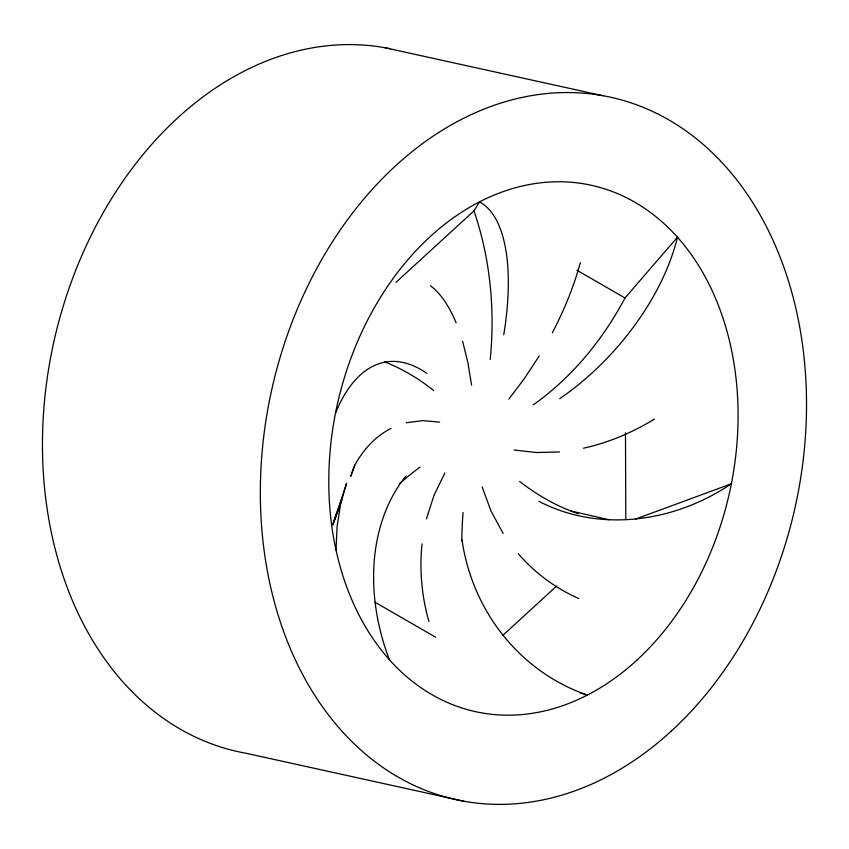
<?xml version="1.0" encoding="UTF-8"?>
<svg xmlns="http://www.w3.org/2000/svg" width="849" height="849" viewBox="0 0 849 849"><rect width="100%" height="100%" fill="white"/><g stroke="black" fill="none" stroke-linecap="round" stroke-linejoin="round"><path stroke-width="1.27" d="M336.013 550.11L337.117 526.157L340.672 503.733L346.583 483.293L332.819 524.778M426.463 518.813L434.115 495.02L444.876 472.935M332.925 524.82L340.205 504.953M354.755 465.21L350.658 476.385L354.755 465.21A191.524 116.6 70.8 0 1 390.996 428.416M339.6 506.046L341.892 499.859M395.963 282.356L473.975 210.87L479.526 201.903A191.524 76.039 -71.4 0 1 503.733 334.856M539.264 355.89L524.671 378.155L508.848 399.126M533.193 404.899A325.507 263.922 -87.8 0 0 624.981 297.957L677.47 237.189A191.524 113.437 -47 0 1 559.693 398.743M502.948 635.264L556.573 586.118M635.742 519.015L731.382 483.781A191.524 166.521 -38.5 0 1 538.818 501.25M406.204 422.749L422.515 420.637L439.612 422.091M559.523 451.955L536.271 452.538L514.112 449.97M384.979 47.735L602.864 95.714M464.021 801.265L246.136 753.286A359.615 268.21 -77.6 0 1 52.107 349.968A359.615 268.21 -77.6 0 1 390.147 48.722M570.921 510.992L608.733 519.705M579.825 692.731L587.359 695.076A191.524 182.217 83.8 0 1 461.994 539.847M576.938 270.247L624.981 297.957M374.971 602.228L435.601 637.196M503.117 533.416L490.987 510.971L482.126 486.87M462.609 341.287L467.799 362.205L471.598 385.191M625.48 432.788L625.798 518.707M335.504 413.198A191.524 91.734 81.6 0 1 426.909 373.464M473.975 210.87A325.507 271.489 -73 0 1 490.213 359.477M389.415 659.79A191.524 144.829 63.7 0 1 406.045 475.96M384.746 361.897A325.507 247.515 -64.4 0 1 433.659 390.561M428.915 621.606A191.524 168.845 64 0 1 422.07 543.869M654.452 419.066A191.524 141.656 -39.4 0 1 583.433 448.208M580.291 262.67A191.524 89.41 -58.2 0 1 552.37 332.755M430.443 285.742A191.524 76.888 -85.3 0 1 456.146 322.853M461.739 540.781A325.507 208.419 -80.8 0 1 463.045 512.478M578.763 598.534A191.524 181.368 -55.1 0 1 518.283 553.76M578.254 513.666A325.507 232.393 -89.8 0 1 519.609 481.404M333.02 523.727A135.405 100.989 -77.6 0 1 339.144 507.288M399.837 483.368A325.507 215.986 -69.6 0 1 420.075 467.056M636.623 660.373A269.483 200.99 -77.6 0 0 634.925 202.274A269.483 200.99 -77.6 0 0 328.786 482.826A269.483 200.99 -77.6 0 0 636.623 660.373M671.124 731.244A359.615 268.21 -77.6 0 0 668.863 119.921A359.615 268.21 -77.6 0 0 260.335 494.309A359.615 268.21 -77.6 0 0 671.124 731.244"/></g></svg>
